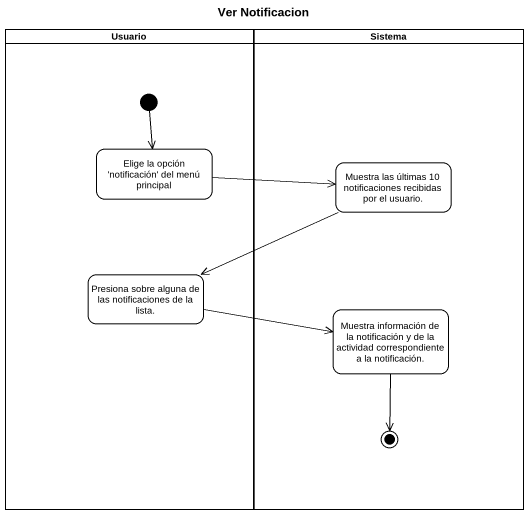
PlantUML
@startuml
title Ver Notificacion
hide empty description
state Usuario <<partition>> {
  state "Elige la opción 'notificación' del menú principal" as Elige_la_opción
  state "Presiona sobre alguna de las notificaciones de la lista." as Presiona_sobre_alguna_de
  [*] --> Elige_la_opción
}
state Sistema <<partition>> {
  state "Muestra las últimas 10 notificaciones recibidas por el usuario." as Muestra_las_últimas_10
  state "Muestra información de la notificación y de la actividad correspondiente a la notificación." as Muestra_información_de_la
  Muestra_información_de_la --> [*]
}
Elige_la_opción -right-> Muestra_las_últimas_10
Muestra_las_últimas_10 -left-> Presiona_sobre_alguna_de
Presiona_sobre_alguna_de -right-> Muestra_información_de_la
@enduml
